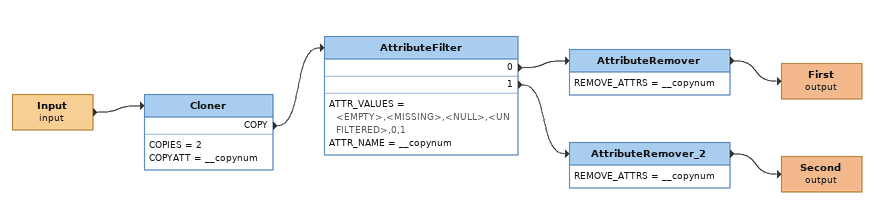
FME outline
Input (input)
    -> Cloner
Cloner
    COPIES = 2
    COPYATT = __copynum
    COPY -> AttributeFilter
AttributeFilter
    ATTR_VALUES = <EMPTY>,<MISSING>,<NULL>,<UNFILTERED>,0,1
    ATTR_NAME = __copynum
    0 -> AttributeRemover
    1 -> AttributeRemover_2
AttributeRemover
    REMOVE_ATTRS = __copynum
    -> First (output)
First (output)
AttributeRemover_2
    REMOVE_ATTRS = __copynum
    -> Second (output)
Second (output)
